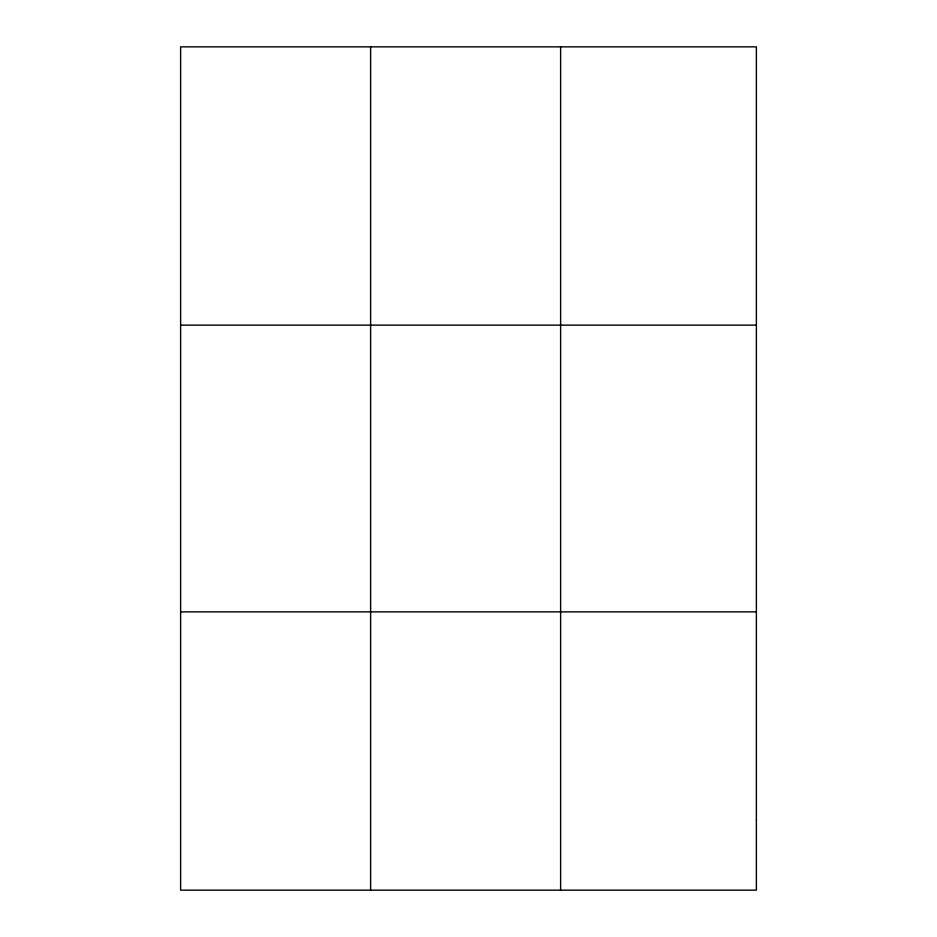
<?xml version="1.0" encoding="UTF-8"?>
<svg xmlns="http://www.w3.org/2000/svg" width="937" height="937" viewBox="0 0 937 937"><rect width="100%" height="100%" fill="white"/><g stroke="black" fill="none" stroke-linecap="round" stroke-linejoin="round"><path stroke-width="1.41" d="M370.619 890.15L370.619 46.85M560.619 890.15L560.619 46.85M180.618 325.139L756.382 325.139M180.618 611.861L756.382 611.861M756.382 820.578L756.382 890.15L180.618 890.15L180.618 46.85L756.382 46.85L756.382 820.578"/></g></svg>
